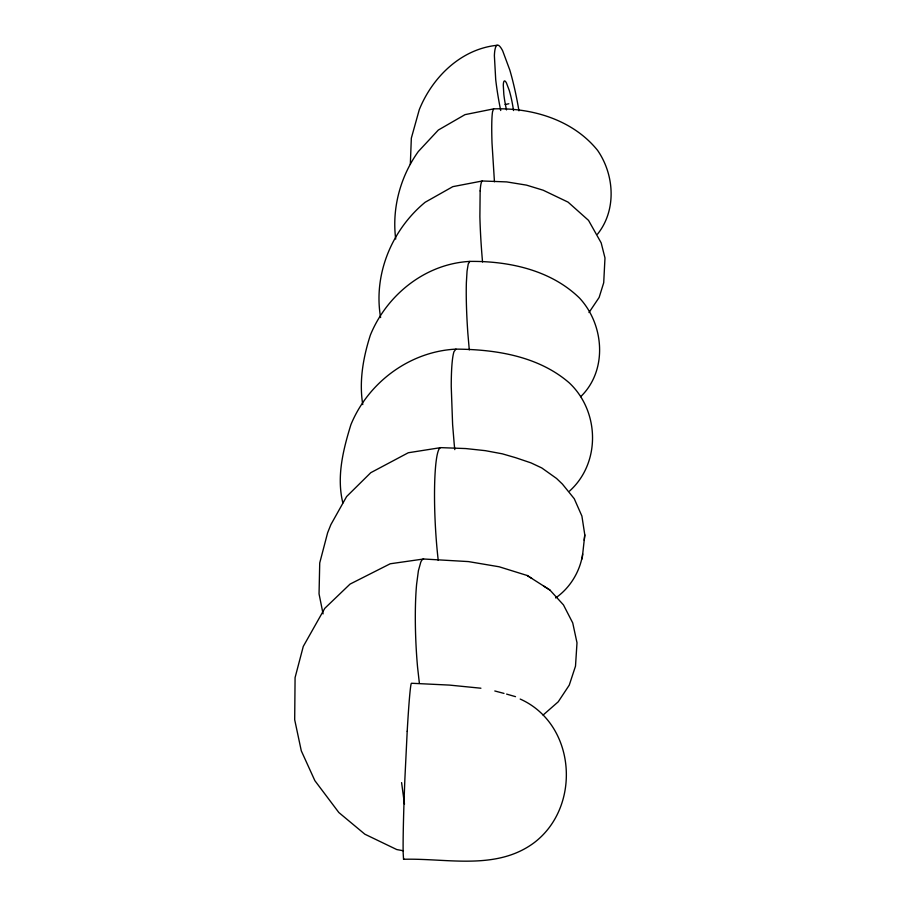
<?xml version="1.0" encoding="UTF-8"?>
<svg xmlns="http://www.w3.org/2000/svg" width="906" height="906" viewBox="0 0 906 906"><rect width="100%" height="100%" fill="white"/><g stroke="black" fill="none" stroke-linecap="round" stroke-linejoin="round"><path stroke-width="1.36" d="M401.596 782.614L404.484 804.177M480.146 190.894L479.886 216.647A66.115 5.742 86 0 0 482.547 261.981M410.327 164.371L411.335 138.154L419.285 109.649C432.389 77.169 461.052 48.981 496.998 45.3M407.202 731.244L404.914 778.277A89.796 2.503 -87.5 0 0 403.181 853.101L403.544 859.284C447.077 858.061 496.182 870.915 534.087 842.75C581.811 806.578 576.103 724.03 520.203 699.058M555.616 597.937C570.123 587.96 580.146 571.312 582.683 553.974M584.211 540.282L584.8 534.902L581.901 516.058L574.257 498.73L562.411 484.087L556.533 478.447L541.799 467.96L531.041 462.898L515.684 457.711L502.32 453.827L485.367 450.667L465.797 448.561L440.724 447.632L408.289 452.751L370.769 472.694L346.602 496.567L330.883 524.619L327.621 532.773L319.727 562.943L319.048 593.894L323.08 613.883M582.15 558.934L584.8 534.902M597.552 234.122C616.692 210.237 614.54 174.915 597.609 150.396C572.852 119.66 531.924 107.61 493.623 108.879L492.581 111.574A60.566 4.632 85.9 0 0 492.026 143.284L494.45 181.766M580.667 396.692C607.801 370.531 604.302 324.733 579.557 298.097C550.769 269.999 508.912 260.985 469.84 261.404L468.243 263.94L467.054 271.121L466.375 282.536A67.067 6.614 86.2 0 0 467.847 333.182L469.285 349.897M569.591 491.041C600.859 462.875 599.579 411.301 569.296 382.898C538.424 356.069 495.548 349.376 455.945 349.127L454.019 351.596A69.909 7.758 86.6 0 0 451.245 386.635L452.615 424.608L454.2 443.951A74.473 8.245 86.6 0 0 454.789 449.614M588.991 312.547L599.126 297.462L603.713 282.729L604.982 257.961L601.176 242.876L588.538 220.385L568.073 202.14L543.17 190.215L526.511 185.13L506.726 181.913L482.309 180.985L452.83 186.647L425.129 202.276C391.72 229.841 373.204 274.518 380.611 317.542M543.09 715.061L558.221 701.822L569.262 685.129L575.503 666.148L576.997 642.784L572.728 622.909L563.464 604.914L549.885 589.999L527.167 575.491L499.172 566.782L468.402 561.584L423.589 559.002L390.203 563.781L350.056 584.098L324.778 608.334L303.272 646.431L295.084 677.597L294.688 719.738L301.29 750.836L314.869 780.666L338.844 812.535L364.858 834.2L396.737 849.545L403.453 850.791M505.106 104.518L508.878 103.76M493.623 108.879L464.993 114.643L438.345 130.034L418.323 151.517C400.327 176.557 391.777 208.403 395.707 239.048M469.84 261.404C425.594 263.725 386.873 294.665 370.373 335.084C363.204 357.36 358.946 381.256 362.762 404.574M455.945 349.127C409.92 351.426 368.232 382.298 350.882 424.733C343.125 449.908 336.42 476.749 342.864 502.977M403.544 859.284L404.201 859.216M480.916 688.22L449.501 685.095L411.403 683.26A86.772 2.424 -87.5 0 0 407.202 731.244M494.801 690.972L503.985 693.407M506.601 694.098L515.514 696.657M527.167 575.491L531.788 578.413M543.555 586.012L549.885 589.999M419.342 682.977L417.564 667.156A80.124 10.985 87.6 0 1 416.601 584.37L418.402 570.712L420.792 562.116A84.099 11.506 87.7 0 1 423.589 559.002M518.945 110.826A58.607 8.766 79.2 0 0 509.795 70L502.683 50.838A60.781 9.105 79.2 0 0 494.382 55.651L495.707 79.615A58.709 8.8 79.2 0 0 500.712 110.509M506.522 109.898A22.922 3.431 79.2 0 1 503.838 94.518L503.294 85.243A23.749 3.556 79.2 0 1 506.443 82.956L509.24 90.362A22.899 3.431 79.2 0 1 513.498 110.543M480.146 190.894A64.428 5.606 86 0 1 482.309 180.985M438.244 560.384A77.089 9.536 87 0 1 435.208 471.46A76.059 9.411 87 0 1 440.724 447.621"/></g></svg>
